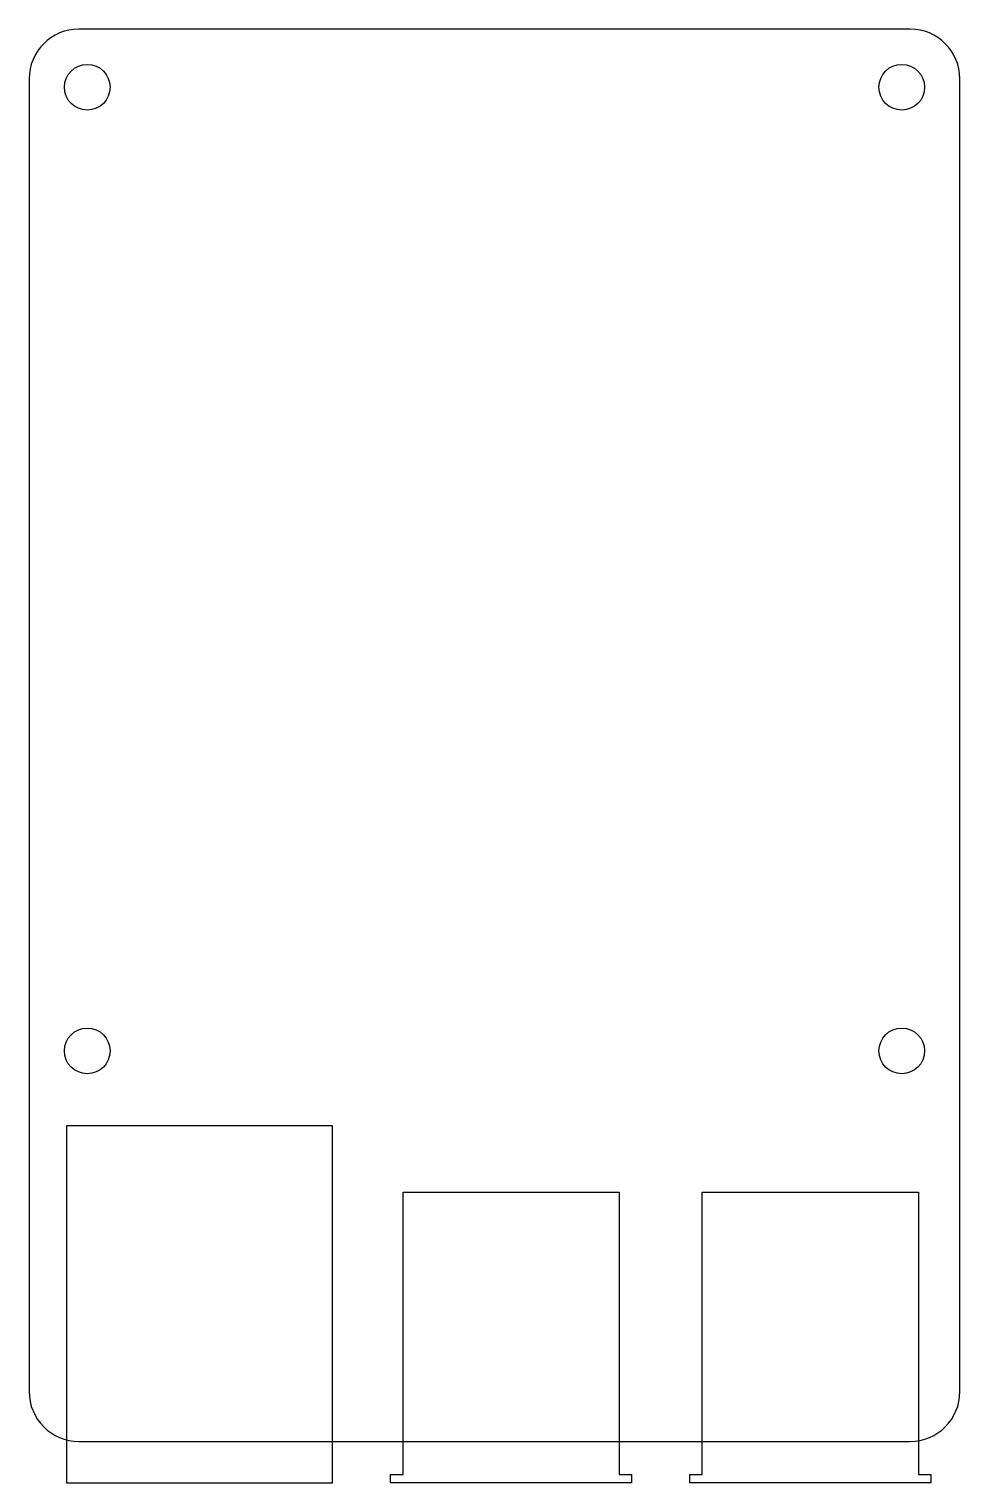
# Model space of a CAD drawing. Header units: millimetres. Extents: x -52.5 to 3.5, y -55 to 32.5.
import ezdxf

# ---------------------------------------------------------------- set-up
doc = ezdxf.new("R2010")
doc.units = ezdxf.units.MM
doc.layers.add('MirroredSketch', color=7, linetype='CONTINUOUS')

msp = doc.modelspace()

# ---------------------------------------------------------------- linework, layer by layer
at = {"layer": 'MirroredSketch'}
for p, q in [((0.5, 32.5), (-49.5, 32.5)), ((-52.5, 29.5), (-52.5, -49.5)), ((3.5, -49.5), (3.5, 29.5)), ((-34.25, -33.5), (-50.25, -33.5)), ((-50.25, -33.5), (-50.25, -55)), ((-34.25, -55), (-34.25, -33.5)), ((-30, -54.5), (-30, -37.5)), ((-30, -37.5), (-17, -37.5)), ((-17, -37.5), (-17, -54.5)), ((-12, -54.5), (-12, -37.5)), ((-12, -37.5), (1, -37.5)), ((1, -37.5), (1, -54.5)), ((-49.5, -52.5), (0.5, -52.5)), ((-50.25, -55), (-34.25, -55)), ((-30.75, -55), (-30.75, -54.5)), ((-30.75, -54.5), (-30, -54.5)), ((-16.25, -55), (-30.75, -55)), ((-17, -54.5), (-16.25, -54.5)), ((-16.25, -54.5), (-16.25, -55)), ((-12.75, -55), (-12.75, -54.5)), ((-12.75, -54.5), (-12, -54.5)), ((1.75, -55), (-12.75, -55)), ((1, -54.5), (1.75, -54.5)), ((1.75, -54.5), (1.75, -55))]:
    msp.add_line(p, q, dxfattribs=at)
for centre in [(-49, 29), (0, 29), (-49, -29), (0, -29)]:
    msp.add_circle(centre, 1.375, dxfattribs=at)
for centre, start, end in [((-49.5, 29.5), 90, 180), ((0.5, 29.5), 0, 90), ((-49.5, -49.5), 180, -90), ((0.5, -49.5), -90, 0)]:
    msp.add_arc(centre, 3, start, end, dxfattribs=at)

doc.saveas('drawing.dxf')
